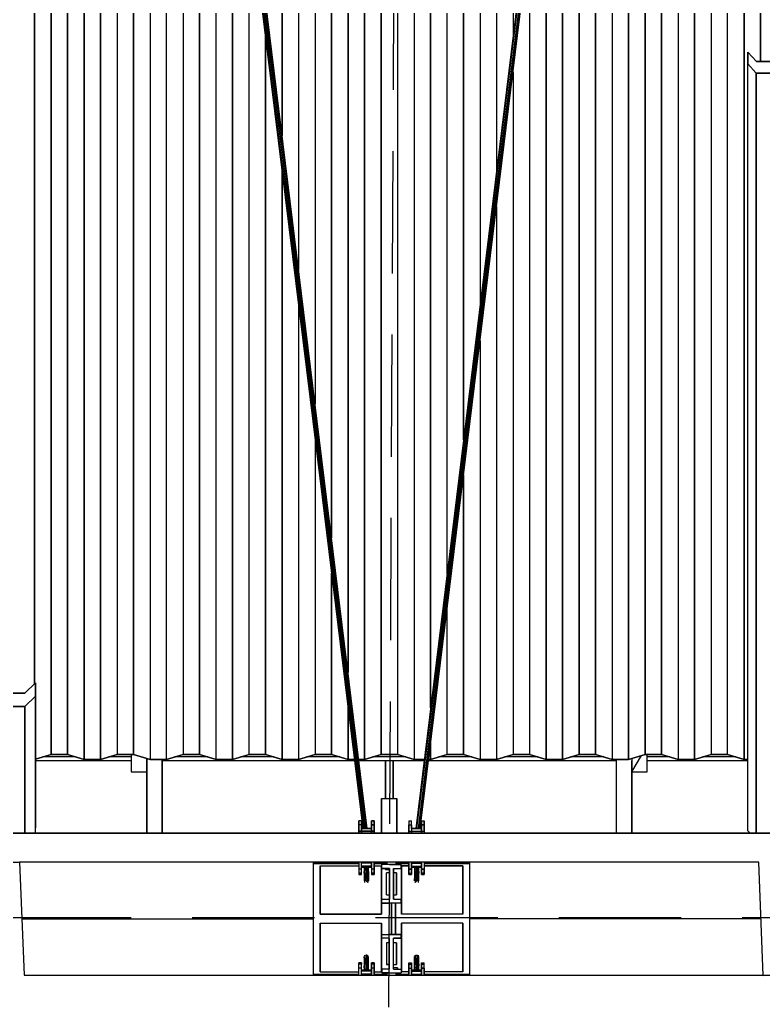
# Model space of a CAD drawing. Header units: millimetres. Extents: x -4997 to -4876, y -8737 to -8661.
# Drawn here: x -4922.08 to -4918.21, y -8701.47 to -8696.36 of the extents above; entities that cross this region are included whole.
import ezdxf

# ---------------------------------------------------------------- set-up
doc = ezdxf.new("R2010")
doc.units = ezdxf.units.MM
doc.header["$LTSCALE"] = 0.1
doc.linetypes.add('HIDDEN', pattern=[9.525, 6.35, -3.175])
for name, color, linetype in [('cobertura nova', 4, 'Continuous'), ('hachuras cobertura', 251, 'Continuous'), ('imagem', 7, 'Continuous'), ('layout cobertura', 251, 'Continuous')]:
    doc.layers.add(name, color=color, linetype=linetype)
picture_1 = doc.add_image_def('image1.jpg', size_in_pixel=(1920, 1080))

msp = doc.modelspace()

# ---------------------------------------------------------------- linework, layer by layer
at = {"layer": 'cobertura nova'}
for p, q in [((-4920.927, -8695.4047), (-4920.2926, -8700.5599)), ((-4920.2899, -8700.5599), (-4920.927, -8695.4047)), ((-4920.2822, -8700.5599), (-4920.9237, -8695.4103)), ((-4920.2899, -8700.5599), (-4920.9237, -8695.4103)), ((-4920.274, -8700.5599), (-4920.9157, -8695.4126)), ((-4920.9157, -8695.4126), (-4920.2821, -8700.5599)), ((-4920.2701, -8700.5599), (-4920.9078, -8695.4103)), ((-4920.9078, -8695.4103), (-4920.274, -8700.5599)), ((-4920.2701, -8700.5599), (-4920.9045, -8695.4047)), ((-4919.384, -8695.4047), (-4920.0184, -8700.5599)), ((-4919.3807, -8695.4103), (-4920.0184, -8700.5599)), ((-4920.0146, -8700.5599), (-4919.3807, -8695.4103)), ((-4919.3727, -8695.4126), (-4920.0145, -8700.5599)), ((-4919.3727, -8695.4126), (-4920.0064, -8700.5599)), ((-4919.3648, -8695.4103), (-4920.0063, -8700.5599)), ((-4919.9987, -8700.5599), (-4919.3615, -8695.4047)), ((-4919.9987, -8700.5599), (-4919.3648, -8695.4103)), ((-4919.996, -8700.5599), (-4919.3615, -8695.4047)), ((-4918.2927, -8696.5909), (-4918.2926, -8696.53)), ((-4918.2926, -8696.53), (-4918.2927, -8696.5909)), ((-4918.2926, -8696.53), (-4918.2491, -8696.5775)), ((-4918.2926, -8696.53), (-4918.2926, -8696.53)), ((-4918.2491, -8696.5775), (-4918.2926, -8696.53)), ((-4918.2928, -8700.5727), (-4918.2927, -8696.5909)), ((-4918.2492, -8696.6384), (-4918.2927, -8696.5909)), ((-4918.2927, -8696.5909), (-4918.2492, -8696.6384)), ((-4918.2491, -8696.5775), (-4918.1634, -8696.5775)), ((-4918.1634, -8696.5775), (-4918.2491, -8696.5775)), ((-4918.2491, -8696.5775), (-4918.2491, -8696.5775)), ((-4918.1635, -8696.6384), (-4918.2492, -8696.6384)), ((-4918.2492, -8696.6384), (-4918.2492, -8696.6384)), ((-4918.2492, -8696.6384), (-4918.1635, -8696.6384)), ((-4921.9938, -8699.8034), (-4922.0491, -8699.8577)), ((-4921.9938, -8699.8034), (-4921.9939, -8699.8731)), ((-4921.9939, -8699.8731), (-4921.9938, -8699.8034)), ((-4921.9938, -8700.5564), (-4921.9938, -8699.8034)), ((-4921.9938, -8699.8034), (-4921.9938, -8699.8034)), ((-4921.9938, -8699.8045), (-4921.9938, -8700.5564)), ((-4922.1348, -8699.8577), (-4922.0491, -8699.8577)), ((-4922.0491, -8699.8577), (-4922.1348, -8699.8577)), ((-4921.9939, -8699.8731), (-4922.0493, -8699.9274)), ((-4922.0493, -8699.9274), (-4921.9939, -8699.8731)), ((-4921.994, -8700.5846), (-4921.9939, -8699.8731)), ((-4922.0493, -8699.9274), (-4922.135, -8699.9274)), ((-4922.135, -8699.9274), (-4922.0493, -8699.9274)), ((-4922.0493, -8700.5846), (-4922.0493, -8699.9274)), ((-4920.37, -8699.9304), (-4920.37, -8700.2012)), ((-4919.9415, -8700.1172), (-4919.9415, -8700.2012)), ((-4919.9415, -8700.2012), (-4919.9415, -8700.1172)), ((-4921.9938, -8700.1998), (-4921.9129, -8700.1761)), ((-4921.9129, -8700.1761), (-4921.9938, -8700.1998)), ((-4921.9129, -8700.1761), (-4921.8272, -8700.1761)), ((-4921.8272, -8700.1761), (-4921.9129, -8700.1761)), ((-4921.8272, -8700.1761), (-4921.7415, -8700.2012)), ((-4921.7415, -8700.2012), (-4921.8272, -8700.1761)), ((-4921.6558, -8700.2012), (-4921.57, -8700.1761)), ((-4921.57, -8700.1761), (-4921.6558, -8700.2012)), ((-4921.57, -8700.1761), (-4921.4843, -8700.1761)), ((-4921.4843, -8700.1761), (-4921.57, -8700.1761)), ((-4921.4958, -8700.1761), (-4921.4958, -8700.2655)), ((-4921.4843, -8700.1761), (-4921.3986, -8700.2012)), ((-4921.3986, -8700.2012), (-4921.4843, -8700.1761)), ((-4921.3129, -8700.2012), (-4921.2272, -8700.1761)), ((-4921.2272, -8700.1761), (-4921.3129, -8700.2012)), ((-4921.2272, -8700.1761), (-4921.1415, -8700.1761)), ((-4921.1415, -8700.1761), (-4921.2272, -8700.1761)), ((-4921.1415, -8700.1761), (-4921.0558, -8700.2012)), ((-4921.0558, -8700.2012), (-4921.1415, -8700.1761)), ((-4920.97, -8700.2012), (-4920.8843, -8700.1761)), ((-4920.8843, -8700.1761), (-4920.97, -8700.2012)), ((-4920.8843, -8700.1761), (-4920.7986, -8700.1761)), ((-4920.7986, -8700.1761), (-4920.8843, -8700.1761)), ((-4920.7986, -8700.1761), (-4920.7129, -8700.2012)), ((-4920.7129, -8700.2012), (-4920.7986, -8700.1761)), ((-4920.6272, -8700.2012), (-4920.5415, -8700.1761)), ((-4920.5415, -8700.1761), (-4920.6272, -8700.2012)), ((-4920.5415, -8700.1761), (-4920.4558, -8700.1761)), ((-4920.4558, -8700.1761), (-4920.5415, -8700.1761)), ((-4920.4558, -8700.1761), (-4920.37, -8700.2012)), ((-4920.37, -8700.2012), (-4920.4558, -8700.1761)), ((-4920.2843, -8700.2012), (-4920.1986, -8700.1761)), ((-4920.1986, -8700.1761), (-4920.2843, -8700.2012)), ((-4920.1986, -8700.1761), (-4920.1129, -8700.1761)), ((-4920.1129, -8700.1761), (-4920.1986, -8700.1761)), ((-4920.1129, -8700.1761), (-4920.0272, -8700.2012)), ((-4920.0272, -8700.2012), (-4920.1129, -8700.1761)), ((-4919.9415, -8700.2012), (-4919.8558, -8700.1761)), ((-4919.8558, -8700.1761), (-4919.9415, -8700.2012)), ((-4919.8558, -8700.1761), (-4919.77, -8700.1761)), ((-4919.77, -8700.1761), (-4919.8558, -8700.1761)), ((-4919.77, -8700.1761), (-4919.6843, -8700.2012)), ((-4919.6843, -8700.2012), (-4919.77, -8700.1761)), ((-4919.5986, -8700.2012), (-4919.5129, -8700.1761)), ((-4919.5129, -8700.1761), (-4919.5986, -8700.2012)), ((-4919.5129, -8700.1761), (-4919.4272, -8700.1761)), ((-4919.4272, -8700.1761), (-4919.5129, -8700.1761)), ((-4919.4272, -8700.1761), (-4919.3415, -8700.2012)), ((-4919.3415, -8700.2012), (-4919.4272, -8700.1761)), ((-4919.2558, -8700.2012), (-4919.17, -8700.1761)), ((-4919.17, -8700.1761), (-4919.2558, -8700.2012)), ((-4919.17, -8700.1761), (-4919.0843, -8700.1761)), ((-4919.0843, -8700.1761), (-4919.17, -8700.1761)), ((-4919.0843, -8700.1761), (-4918.9986, -8700.2012)), ((-4918.9986, -8700.2012), (-4919.0843, -8700.1761)), ((-4918.9129, -8700.2012), (-4918.8272, -8700.1761)), ((-4918.8272, -8700.1761), (-4918.9129, -8700.2012)), ((-4918.8958, -8700.2655), (-4918.8452, -8700.1814)), ((-4918.8272, -8700.1761), (-4918.7415, -8700.1761)), ((-4918.7415, -8700.1761), (-4918.8272, -8700.1761)), ((-4918.8158, -8700.2655), (-4918.8158, -8700.1761)), ((-4918.7415, -8700.1761), (-4918.6558, -8700.2012)), ((-4918.6558, -8700.2012), (-4918.7415, -8700.1761)), ((-4918.57, -8700.2012), (-4918.4843, -8700.1761)), ((-4918.4843, -8700.1761), (-4918.57, -8700.2012)), ((-4918.4843, -8700.1761), (-4918.3986, -8700.1761)), ((-4918.3986, -8700.1761), (-4918.4843, -8700.1761)), ((-4918.3986, -8700.1761), (-4918.3129, -8700.2012)), ((-4918.3129, -8700.2012), (-4918.3986, -8700.1761)), ((-4921.4958, -8700.2096), (-4921.9938, -8700.2096)), ((-4921.7849, -8700.1885), (-4921.9552, -8700.1885)), ((-4921.7415, -8700.2012), (-4921.6558, -8700.2012)), ((-4921.6558, -8700.2012), (-4921.7415, -8700.2012)), ((-4921.4958, -8700.1885), (-4921.6124, -8700.1885)), ((-4921.4158, -8700.5846), (-4921.4158, -8700.1962)), ((-4921.4158, -8700.1962), (-4921.4158, -8700.5846)), ((-4921.4158, -8700.1962), (-4921.4158, -8700.2655)), ((-4921.3986, -8700.2012), (-4921.3129, -8700.2012)), ((-4921.3129, -8700.2012), (-4921.3986, -8700.2012)), ((-4921.3358, -8700.2012), (-4921.3358, -8700.5846)), ((-4921.3358, -8700.5846), (-4921.3358, -8700.2012)), ((-4920.3357, -8700.2096), (-4921.3358, -8700.2096)), ((-4921.0991, -8700.1885), (-4921.2695, -8700.1885)), ((-4921.0558, -8700.2012), (-4920.97, -8700.2012)), ((-4920.97, -8700.2012), (-4921.0558, -8700.2012)), ((-4920.7563, -8700.1885), (-4920.9267, -8700.1885)), ((-4920.7129, -8700.2012), (-4920.6272, -8700.2012)), ((-4920.6272, -8700.2012), (-4920.7129, -8700.2012)), ((-4920.4134, -8700.1885), (-4920.5838, -8700.1885)), ((-4920.37, -8700.2012), (-4920.3367, -8700.2012)), ((-4920.3367, -8700.2012), (-4920.37, -8700.2012)), ((-4920.3142, -8700.2012), (-4920.2843, -8700.2012)), ((-4920.2843, -8700.2012), (-4920.3142, -8700.2012)), ((-4919.9753, -8700.2096), (-4920.3132, -8700.2096)), ((-4920.0705, -8700.1885), (-4920.241, -8700.1885)), ((-4920.1755, -8700.4046), (-4920.1755, -8700.2096)), ((-4920.1755, -8700.2096), (-4920.1755, -8700.4046)), ((-4920.136, -8700.2096), (-4920.136, -8700.4046)), ((-4920.136, -8700.4046), (-4920.136, -8700.2096)), ((-4920.136, -8700.4046), (-4920.136, -8700.2096)), ((-4920.0272, -8700.2012), (-4919.9743, -8700.2012)), ((-4919.9743, -8700.2012), (-4920.0272, -8700.2012)), ((-4918.9758, -8700.2096), (-4919.9528, -8700.2096)), ((-4919.9518, -8700.2012), (-4919.9415, -8700.2012)), ((-4919.9415, -8700.2012), (-4919.9518, -8700.2012)), ((-4919.7277, -8700.1885), (-4919.8981, -8700.1885)), ((-4919.6843, -8700.2012), (-4919.5986, -8700.2012)), ((-4919.5986, -8700.2012), (-4919.6843, -8700.2012)), ((-4919.3848, -8700.1885), (-4919.5553, -8700.1885)), ((-4919.3415, -8700.2012), (-4919.2558, -8700.2012)), ((-4919.2558, -8700.2012), (-4919.3415, -8700.2012)), ((-4919.0419, -8700.1885), (-4919.2124, -8700.1885)), ((-4918.9986, -8700.2012), (-4918.9129, -8700.2012)), ((-4918.9129, -8700.2012), (-4918.9986, -8700.2012)), ((-4918.9758, -8700.5846), (-4918.9758, -8700.2012)), ((-4918.8958, -8700.1962), (-4918.8958, -8700.5846)), ((-4918.8958, -8700.1962), (-4918.8958, -8700.2655)), ((-4918.8958, -8700.5846), (-4918.8958, -8700.2096)), ((-4918.8958, -8700.2096), (-4918.8958, -8700.2096)), ((-4918.6991, -8700.1885), (-4918.8158, -8700.1885)), ((-4918.2927, -8700.2096), (-4918.8158, -8700.2096)), ((-4918.6558, -8700.2012), (-4918.57, -8700.2012)), ((-4918.57, -8700.2012), (-4918.6558, -8700.2012)), ((-4918.3562, -8700.1885), (-4918.5267, -8700.1885)), ((-4918.3129, -8700.2012), (-4918.2927, -8700.2012)), ((-4918.2927, -8700.2012), (-4918.3129, -8700.2012)), ((-4921.4958, -8700.2655), (-4921.4158, -8700.2655)), ((-4918.8958, -8700.2655), (-4918.8158, -8700.2655)), ((-4920.1958, -8700.5846), (-4920.1958, -8700.4046)), ((-4920.1958, -8700.4046), (-4920.1158, -8700.4046)), ((-4920.1958, -8700.5846), (-4920.1958, -8700.4046)), ((-4920.1958, -8700.4046), (-4920.1958, -8700.5846)), ((-4920.1158, -8700.4046), (-4920.1158, -8700.5846)), ((-4920.1158, -8700.4046), (-4920.1158, -8700.5846)), ((-4920.1158, -8700.5846), (-4920.1158, -8700.4046)), ((-4920.3143, -8700.5211), (-4920.3143, -8700.5412)), ((-4920.3143, -8700.5279), (-4920.3143, -8700.5211)), ((-4920.2998, -8700.5211), (-4920.3143, -8700.5211)), ((-4920.3143, -8700.5211), (-4920.3143, -8700.5279)), ((-4920.3143, -8700.5412), (-4920.3143, -8700.5211)), ((-4920.3143, -8700.5494), (-4920.3143, -8700.5279)), ((-4920.3143, -8700.5412), (-4920.3143, -8700.5745)), ((-4920.2998, -8700.5412), (-4920.3143, -8700.5412)), ((-4920.3143, -8700.5745), (-4920.3143, -8700.5412)), ((-4920.2998, -8700.5412), (-4920.2998, -8700.5211)), ((-4920.2998, -8700.5211), (-4920.2998, -8700.5412)), ((-4920.2998, -8700.5745), (-4920.2998, -8700.5412)), ((-4920.2998, -8700.5412), (-4920.2998, -8700.5745)), ((-4920.2343, -8700.5211), (-4920.2487, -8700.5211)), ((-4920.2487, -8700.5279), (-4920.2487, -8700.5211)), ((-4920.2487, -8700.5211), (-4920.2487, -8700.5412)), ((-4920.2487, -8700.5211), (-4920.2343, -8700.5211)), ((-4920.2487, -8700.5412), (-4920.2487, -8700.5211)), ((-4920.2487, -8700.5494), (-4920.2487, -8700.5279)), ((-4920.2487, -8700.5412), (-4920.2487, -8700.5412)), ((-4920.2487, -8700.5412), (-4920.2487, -8700.5745)), ((-4920.2487, -8700.5412), (-4920.2343, -8700.5412)), ((-4920.2487, -8700.5745), (-4920.2487, -8700.5412)), ((-4920.2343, -8700.5412), (-4920.2487, -8700.5412)), ((-4920.2342, -8700.5412), (-4920.2343, -8700.5211)), ((-4920.2343, -8700.5211), (-4920.2343, -8700.5279)), ((-4920.2343, -8700.5211), (-4920.2343, -8700.5412)), ((-4920.2343, -8700.5279), (-4920.2343, -8700.5494)), ((-4920.2343, -8700.5412), (-4920.2343, -8700.5745)), ((-4920.2342, -8700.5745), (-4920.2342, -8700.5412)), ((-4920.0543, -8700.5211), (-4920.0398, -8700.5211)), ((-4920.0543, -8700.5211), (-4920.0543, -8700.5412)), ((-4920.0543, -8700.5412), (-4920.0398, -8700.5412)), ((-4920.0543, -8700.5745), (-4920.0543, -8700.5412)), ((-4920.0543, -8700.5412), (-4920.0543, -8700.5745)), ((-4920.0398, -8700.5412), (-4920.0398, -8700.5211)), ((-4920.0398, -8700.5279), (-4920.0398, -8700.5211)), ((-4920.0398, -8700.5412), (-4920.0398, -8700.5745)), ((-4920.0398, -8700.5494), (-4920.0398, -8700.5412)), ((-4919.9887, -8700.5279), (-4919.9887, -8700.5211)), ((-4919.9887, -8700.5211), (-4919.9887, -8700.5412)), ((-4919.9887, -8700.5211), (-4919.9743, -8700.5211)), ((-4919.9887, -8700.5412), (-4919.9887, -8700.5211)), ((-4919.9887, -8700.5494), (-4919.9887, -8700.5279)), ((-4919.9887, -8700.5412), (-4919.9887, -8700.5745)), ((-4919.9887, -8700.5412), (-4919.9743, -8700.5412)), ((-4919.9887, -8700.5745), (-4919.9887, -8700.5412)), ((-4919.9887, -8700.5412), (-4919.9887, -8700.5412)), ((-4919.9743, -8700.5412), (-4919.9887, -8700.5412)), ((-4919.9743, -8700.5412), (-4919.9743, -8700.5211)), ((-4919.9743, -8700.5211), (-4919.9743, -8700.5412)), ((-4919.9743, -8700.5412), (-4919.9743, -8700.5412)), ((-4919.9743, -8700.5412), (-4919.9743, -8700.5745)), ((-4919.9743, -8700.5745), (-4919.9743, -8700.5412)), ((-4922.0758, -8700.5846), (-4922.1558, -8700.5846)), ((-4922.1558, -8700.5846), (-4922.0758, -8700.5846)), ((-4918.2358, -8700.5846), (-4922.0758, -8700.5846)), ((-4918.2358, -8700.5846), (-4922.0758, -8700.5846)), ((-4922.0758, -8700.5846), (-4918.2358, -8700.5846)), ((-4920.3143, -8700.5846), (-4921.994, -8700.5846)), ((-4921.994, -8700.5846), (-4920.3143, -8700.5846)), ((-4921.9939, -8700.5846), (-4921.9938, -8700.5564)), ((-4921.9939, -8700.5846), (-4921.4158, -8700.5846)), ((-4920.3143, -8700.5846), (-4920.3143, -8700.5494)), ((-4920.3143, -8700.5745), (-4920.3143, -8700.5846)), ((-4920.2998, -8700.5745), (-4920.3143, -8700.5745)), ((-4920.3143, -8700.5846), (-4920.3143, -8700.5745)), ((-4920.3143, -8700.5745), (-4920.2998, -8700.5745)), ((-4920.2998, -8700.5599), (-4920.2487, -8700.5599)), ((-4920.2487, -8700.5599), (-4920.2998, -8700.5599)), ((-4920.2998, -8700.5599), (-4920.2998, -8700.5599)), ((-4920.2998, -8700.5744), (-4920.2487, -8700.5744)), ((-4920.2487, -8700.5744), (-4920.2998, -8700.5744)), ((-4920.2998, -8700.5846), (-4920.2998, -8700.5745)), ((-4920.2998, -8700.5745), (-4920.2998, -8700.5745)), ((-4920.2998, -8700.5745), (-4920.2998, -8700.5745)), ((-4920.2998, -8700.5745), (-4920.2998, -8700.5745)), ((-4920.2998, -8700.5745), (-4920.2998, -8700.5745)), ((-4920.2998, -8700.5745), (-4920.2998, -8700.5846)), ((-4920.2487, -8700.5599), (-4920.2487, -8700.5494)), ((-4920.2487, -8700.5744), (-4920.2487, -8700.5599)), ((-4920.2487, -8700.5599), (-4920.2487, -8700.5599)), ((-4920.2487, -8700.5846), (-4920.2487, -8700.5744)), ((-4920.2487, -8700.5744), (-4920.2487, -8700.5744)), ((-4920.2487, -8700.5745), (-4920.2487, -8700.5846)), ((-4920.2487, -8700.5745), (-4920.2343, -8700.5745)), ((-4920.2487, -8700.5846), (-4920.2487, -8700.5745)), ((-4920.2343, -8700.5745), (-4920.2487, -8700.5745)), ((-4920.2343, -8700.5494), (-4920.2343, -8700.5846)), ((-4920.2343, -8700.5745), (-4920.2343, -8700.5846)), ((-4920.2343, -8700.5846), (-4920.2343, -8700.5846)), ((-4920.2343, -8700.5846), (-4920.2343, -8700.5846)), ((-4920.2342, -8700.5846), (-4920.2342, -8700.5745)), ((-4920.0543, -8700.5846), (-4920.2342, -8700.5846)), ((-4920.2342, -8700.5846), (-4920.0543, -8700.5846)), ((-4920.1158, -8700.5846), (-4920.0543, -8700.5846)), ((-4920.0543, -8700.5846), (-4920.0543, -8700.5618)), ((-4920.0543, -8700.5745), (-4920.0398, -8700.5745)), ((-4920.0543, -8700.5846), (-4920.0543, -8700.5745)), ((-4920.0543, -8700.5745), (-4920.0543, -8700.5846)), ((-4920.0398, -8700.5494), (-4920.0398, -8700.5494)), ((-4920.0398, -8700.5599), (-4920.0398, -8700.5494)), ((-4920.0398, -8700.5599), (-4919.9887, -8700.5599)), ((-4919.9887, -8700.5599), (-4920.0398, -8700.5599)), ((-4920.0398, -8700.5744), (-4919.9887, -8700.5744)), ((-4920.0398, -8700.5745), (-4920.0398, -8700.5846)), ((-4920.0398, -8700.5846), (-4920.0398, -8700.5745)), ((-4919.9887, -8700.5599), (-4919.9887, -8700.5494)), ((-4919.9887, -8700.5745), (-4919.9887, -8700.5846)), ((-4919.9887, -8700.5745), (-4919.9743, -8700.5745)), ((-4919.9887, -8700.5846), (-4919.9887, -8700.5745)), ((-4919.9743, -8700.5745), (-4919.9743, -8700.5846)), ((-4918.2819, -8700.5846), (-4919.9743, -8700.5846)), ((-4919.9743, -8700.5846), (-4918.2493, -8700.5846)), ((-4919.9743, -8700.5846), (-4918.9758, -8700.5846)), ((-4918.8958, -8700.5846), (-4918.2819, -8700.5846)), ((-4918.8958, -8700.5846), (-4918.2819, -8700.5846)), ((-4918.2928, -8700.5727), (-4918.2928, -8700.5727)), ((-4918.2928, -8700.5727), (-4918.2819, -8700.5846)), ((-4918.2819, -8700.5846), (-4918.2928, -8700.5727)), ((-4918.2493, -8700.5592), (-4918.2493, -8700.5592)), ((-4918.2493, -8700.5592), (-4918.2493, -8700.5592)), ((-4918.2358, -8700.5846), (-4918.1558, -8700.5846)), ((-4918.1558, -8700.5846), (-4918.2358, -8700.5846)), ((-4922.1558, -8700.7346), (-4922.0758, -8700.7346)), ((-4918.2358, -8700.7346), (-4922.0758, -8700.7346)), ((-4922.0758, -8700.7346), (-4922.0528, -8701.3224)), ((-4920.5514, -8700.7346), (-4920.3143, -8700.7346)), ((-4920.3143, -8700.7346), (-4920.5514, -8700.7346)), ((-4920.5514, -8700.7346), (-4920.5514, -8701.0285)), ((-4920.5514, -8700.7427), (-4920.3143, -8700.7427)), ((-4920.3143, -8700.7427), (-4920.5514, -8700.7427)), ((-4920.3143, -8700.7346), (-4920.3143, -8700.7714)), ((-4920.2998, -8700.7714), (-4920.2998, -8700.7346)), ((-4920.2487, -8700.7405), (-4920.2998, -8700.7405)), ((-4920.2487, -8700.7346), (-4920.2487, -8700.7714)), ((-4920.2487, -8700.756), (-4920.2487, -8700.7405)), ((-4920.2343, -8700.7346), (-4920.2343, -8700.7714)), ((-4920.2343, -8700.7714), (-4920.2343, -8700.7346)), ((-4920.2343, -8700.7346), (-4920.1678, -8700.7346)), ((-4920.1958, -8700.7346), (-4920.2343, -8700.7346)), ((-4920.2343, -8700.7427), (-4920.1678, -8700.7427)), ((-4920.1678, -8700.7427), (-4920.2343, -8700.7427)), ((-4920.2343, -8700.7462), (-4920.2343, -8700.7795)), ((-4920.1678, -8700.7346), (-4920.1958, -8700.7346)), ((-4920.1958, -8700.7346), (-4920.1678, -8700.7346)), ((-4920.1755, -8700.7472), (-4920.1943, -8700.7472)), ((-4920.1543, -8700.7472), (-4920.1943, -8700.7472)), ((-4920.1943, -8700.7672), (-4920.1943, -8700.7472)), ((-4920.1755, -8700.7472), (-4920.1755, -8700.7427)), ((-4920.1755, -8700.7427), (-4920.1755, -8700.7472)), ((-4920.1678, -8700.7472), (-4920.1678, -8700.7346)), ((-4920.1678, -8700.7472), (-4920.1678, -8700.7346)), ((-4920.1678, -8700.7346), (-4920.1678, -8700.7472)), ((-4920.1208, -8700.7472), (-4920.1678, -8700.7472)), ((-4920.1343, -8700.7472), (-4920.1543, -8700.7472)), ((-4920.1543, -8700.7472), (-4920.1343, -8700.7472)), ((-4920.136, -8700.7472), (-4920.136, -8700.7472)), ((-4920.136, -8700.7472), (-4920.136, -8700.7472)), ((-4920.136, -8700.7472), (-4920.136, -8700.7472)), ((-4920.1343, -8700.7472), (-4920.136, -8700.7472)), ((-4920.0943, -8700.7472), (-4920.1343, -8700.7472)), ((-4920.1343, -8700.7472), (-4920.0943, -8700.7472)), ((-4920.1208, -8700.7346), (-4920.0543, -8700.7346)), ((-4920.1208, -8700.7346), (-4920.1208, -8700.7472)), ((-4920.1208, -8700.7472), (-4920.1208, -8700.7346)), ((-4920.1208, -8700.7427), (-4920.0543, -8700.7427)), ((-4920.0543, -8700.7427), (-4920.1208, -8700.7427)), ((-4920.0943, -8700.7672), (-4920.0943, -8700.7472)), ((-4920.0943, -8700.7672), (-4920.0943, -8700.7472)), ((-4920.0543, -8700.7714), (-4920.0543, -8700.7346)), ((-4920.0543, -8700.7346), (-4920.0543, -8700.7714)), ((-4920.0543, -8700.7462), (-4920.0543, -8700.7346)), ((-4920.0543, -8700.7795), (-4920.0543, -8700.7462)), ((-4920.0399, -8700.7714), (-4920.0399, -8700.7346)), ((-4920.0398, -8700.7346), (-4920.0398, -8700.7714)), ((-4920.0398, -8700.7405), (-4919.9887, -8700.7405)), ((-4919.9887, -8700.7405), (-4920.0398, -8700.7405)), ((-4919.9887, -8700.7714), (-4919.9887, -8700.7346)), ((-4919.9887, -8700.7346), (-4919.9887, -8700.7714)), ((-4919.9743, -8700.7346), (-4919.9743, -8700.7714)), ((-4919.9743, -8700.7346), (-4919.7371, -8700.7346)), ((-4919.9743, -8700.7427), (-4919.7371, -8700.7427)), ((-4919.7371, -8700.7427), (-4919.9743, -8700.7427)), ((-4919.7371, -8701.0285), (-4919.7371, -8700.7346)), ((-4918.2128, -8701.3225), (-4918.2358, -8700.7346)), ((-4920.5142, -8701.0057), (-4920.5142, -8700.7533)), ((-4920.5142, -8700.7533), (-4920.3143, -8700.7533)), ((-4920.5142, -8700.7533), (-4920.3143, -8700.7533)), ((-4920.5142, -8701.0057), (-4920.5142, -8700.7533)), ((-4920.5142, -8700.7533), (-4920.5142, -8701.0057)), ((-4920.3143, -8700.7714), (-4920.3143, -8700.7928)), ((-4920.2998, -8700.7714), (-4920.3143, -8700.7714)), ((-4920.3143, -8700.7928), (-4920.3143, -8700.7996)), ((-4920.2998, -8700.7928), (-4920.3143, -8700.7928)), ((-4920.2487, -8700.756), (-4920.2998, -8700.756)), ((-4920.2998, -8700.756), (-4920.2487, -8700.756)), ((-4920.2487, -8700.7609), (-4920.2998, -8700.7609)), ((-4920.2998, -8700.7609), (-4920.2487, -8700.7609)), ((-4920.2998, -8700.7928), (-4920.2998, -8700.7714)), ((-4920.2998, -8700.7996), (-4920.2998, -8700.7928)), ((-4920.2863, -8700.7609), (-4920.2863, -8700.7839)), ((-4920.283, -8700.7765), (-4920.2863, -8700.7839)), ((-4920.2863, -8700.7839), (-4920.2862, -8700.8321)), ((-4920.283, -8700.8243), (-4920.2863, -8700.7839)), ((-4920.283, -8700.7609), (-4920.283, -8700.7765)), ((-4920.275, -8700.7734), (-4920.283, -8700.7765)), ((-4920.283, -8700.7765), (-4920.283, -8700.8243)), ((-4920.275, -8700.8211), (-4920.283, -8700.7765)), ((-4920.275, -8700.7734), (-4920.2764, -8700.7609)), ((-4920.275, -8700.7609), (-4920.275, -8700.7734)), ((-4920.2671, -8700.7765), (-4920.275, -8700.7734)), ((-4920.2671, -8700.8243), (-4920.275, -8700.7734)), ((-4920.275, -8700.7734), (-4920.275, -8700.8211)), ((-4920.2687, -8700.7609), (-4920.2671, -8700.7765)), ((-4920.2671, -8700.7609), (-4920.2671, -8700.7765)), ((-4920.2671, -8700.7765), (-4920.2671, -8700.8243)), ((-4920.2671, -8700.7765), (-4920.2638, -8700.8321)), ((-4920.2638, -8700.7839), (-4920.2671, -8700.7765)), ((-4920.2638, -8700.7839), (-4920.2638, -8700.7609)), ((-4920.2638, -8700.7839), (-4920.2638, -8700.8321)), ((-4920.2487, -8700.756), (-4920.2487, -8700.756)), ((-4920.2487, -8700.7609), (-4920.2487, -8700.756)), ((-4920.2487, -8700.756), (-4920.2487, -8700.756)), ((-4920.2487, -8700.7714), (-4920.2487, -8700.7928)), ((-4920.2343, -8700.7714), (-4920.2487, -8700.7714)), ((-4920.2487, -8700.7928), (-4920.2487, -8700.7996)), ((-4920.2343, -8700.7928), (-4920.2487, -8700.7928)), ((-4920.2487, -8700.7928), (-4920.2343, -8700.7928)), ((-4920.2343, -8700.7533), (-4920.2343, -8700.7533)), ((-4920.2343, -8700.7533), (-4920.1962, -8700.7533)), ((-4920.2343, -8700.7533), (-4920.2343, -8700.7533)), ((-4920.2343, -8700.7533), (-4920.1962, -8700.7533)), ((-4920.2343, -8700.7714), (-4920.2343, -8700.7928)), ((-4920.2343, -8700.7928), (-4920.2343, -8700.7714)), ((-4920.2343, -8700.7795), (-4920.2343, -8700.7996)), ((-4920.2343, -8700.7928), (-4920.2343, -8700.7996)), ((-4920.2343, -8700.7928), (-4920.2343, -8700.7928)), ((-4920.2343, -8700.7996), (-4920.2343, -8700.7928)), ((-4920.1962, -8700.7533), (-4920.1962, -8701.0057)), ((-4920.1962, -8700.7533), (-4920.1962, -8701.0057)), ((-4920.1962, -8701.0057), (-4920.1962, -8700.7533)), ((-4920.1962, -8700.7667), (-4920.1943, -8700.7667)), ((-4920.1943, -8700.7672), (-4920.1755, -8700.7672)), ((-4920.1543, -8700.7672), (-4920.1943, -8700.7672)), ((-4920.1755, -8700.7729), (-4920.1755, -8700.7672)), ((-4920.1755, -8700.7672), (-4920.1755, -8700.7729)), ((-4920.1755, -8700.7729), (-4920.1543, -8700.7729)), ((-4920.1755, -8700.7729), (-4920.1543, -8700.7729)), ((-4920.1543, -8700.7902), (-4920.1701, -8700.7902)), ((-4920.1701, -8700.9041), (-4920.1701, -8700.7902)), ((-4920.1543, -8700.9272), (-4920.1543, -8700.7672)), ((-4920.1543, -8700.7672), (-4920.1543, -8700.9272)), ((-4920.1343, -8700.7672), (-4920.0943, -8700.7672)), ((-4920.1343, -8700.7672), (-4920.1343, -8700.9272)), ((-4920.1343, -8700.9272), (-4920.1343, -8700.7672)), ((-4920.1184, -8700.7902), (-4920.1343, -8700.7902)), ((-4920.1184, -8700.7902), (-4920.1184, -8700.9041)), ((-4920.1184, -8700.9041), (-4920.1184, -8700.7902)), ((-4920.1184, -8700.7902), (-4920.1184, -8700.9041)), ((-4920.0943, -8700.7667), (-4920.0924, -8700.7667)), ((-4920.0924, -8700.7533), (-4920.0543, -8700.7533)), ((-4920.0543, -8700.7533), (-4920.0924, -8700.7533)), ((-4920.0924, -8701.0057), (-4920.0924, -8700.7533)), ((-4920.0924, -8701.0057), (-4920.0924, -8700.7533)), ((-4920.0924, -8700.7533), (-4920.0924, -8701.0057)), ((-4920.0543, -8700.7714), (-4920.0399, -8700.7714)), ((-4920.0543, -8700.7928), (-4920.0543, -8700.7714)), ((-4920.0399, -8700.7714), (-4920.0543, -8700.7714)), ((-4920.0543, -8700.7714), (-4920.0543, -8700.7714)), ((-4920.0543, -8700.7714), (-4920.0543, -8700.7928)), ((-4920.0543, -8700.7996), (-4920.0543, -8700.7795)), ((-4920.0543, -8700.7928), (-4920.0398, -8700.7928)), ((-4920.0543, -8700.7996), (-4920.0543, -8700.7928)), ((-4920.0543, -8700.7928), (-4920.0543, -8700.7996)), ((-4920.0398, -8700.7714), (-4920.0399, -8700.7714)), ((-4920.0399, -8700.7928), (-4920.0399, -8700.7714)), ((-4920.0399, -8700.7996), (-4920.0399, -8700.7928)), ((-4920.0398, -8700.756), (-4919.9887, -8700.756)), ((-4919.9887, -8700.7609), (-4920.0398, -8700.7609)), ((-4920.0398, -8700.7609), (-4919.9887, -8700.7609)), ((-4920.0398, -8700.7714), (-4920.0398, -8700.7928)), ((-4920.0398, -8700.7795), (-4920.0398, -8700.7714)), ((-4920.0398, -8700.7996), (-4920.0398, -8700.7795)), ((-4920.0398, -8700.7795), (-4920.0398, -8700.7795)), ((-4920.0398, -8700.7928), (-4920.0398, -8700.7996)), ((-4920.0248, -8700.7609), (-4920.0248, -8700.7839)), ((-4920.0248, -8700.8321), (-4920.0215, -8700.7765)), ((-4920.0215, -8700.7765), (-4920.0248, -8700.7839)), ((-4920.0248, -8700.7839), (-4920.0248, -8700.8321)), ((-4920.0215, -8700.7765), (-4920.0199, -8700.7609)), ((-4920.0215, -8700.7765), (-4920.0215, -8700.7609)), ((-4920.0215, -8700.8243), (-4920.0135, -8700.7734)), ((-4920.0135, -8700.7734), (-4920.0215, -8700.7765)), ((-4920.0215, -8700.8243), (-4920.0215, -8700.7765)), ((-4920.0135, -8700.7734), (-4920.0121, -8700.7609)), ((-4920.0135, -8700.7734), (-4920.0135, -8700.7609)), ((-4920.0056, -8700.7765), (-4920.0135, -8700.7734)), ((-4920.0135, -8700.8211), (-4920.0135, -8700.7734)), ((-4920.0056, -8700.7765), (-4920.0135, -8700.8211)), ((-4920.0056, -8700.7765), (-4920.0056, -8700.7609)), ((-4920.0048, -8700.7609), (-4920.0056, -8700.7765)), ((-4920.0023, -8700.7839), (-4920.0056, -8700.7765)), ((-4920.0056, -8700.8243), (-4920.0056, -8700.7765)), ((-4920.0023, -8700.7839), (-4920.0056, -8700.8243)), ((-4920.0023, -8700.7839), (-4920.0023, -8700.7609)), ((-4920.0023, -8700.8321), (-4920.0023, -8700.7839)), ((-4919.9887, -8700.7555), (-4919.9887, -8700.7555)), ((-4919.9887, -8700.7795), (-4919.9887, -8700.7609)), ((-4919.9743, -8700.7714), (-4919.9887, -8700.7714)), ((-4919.9887, -8700.7714), (-4919.9887, -8700.7928)), ((-4919.9887, -8700.7714), (-4919.9743, -8700.7714)), ((-4919.9887, -8700.7928), (-4919.9887, -8700.7714)), ((-4919.9887, -8700.7996), (-4919.9887, -8700.7795)), ((-4919.9887, -8700.7928), (-4919.9887, -8700.7928)), ((-4919.9887, -8700.7928), (-4919.9743, -8700.7928)), ((-4919.9887, -8700.7996), (-4919.9887, -8700.7928)), ((-4919.9887, -8700.7928), (-4919.9887, -8700.7996)), ((-4919.9743, -8700.7928), (-4919.9887, -8700.7928)), ((-4919.9743, -8700.7533), (-4919.7744, -8700.7533)), ((-4919.7744, -8700.7533), (-4919.9743, -8700.7533)), ((-4919.9743, -8700.7928), (-4919.9743, -8700.7714)), ((-4919.9743, -8700.7714), (-4919.9743, -8700.7795)), ((-4919.9743, -8700.7714), (-4919.9743, -8700.7928)), ((-4919.9743, -8700.7795), (-4919.9743, -8700.7996)), ((-4919.9743, -8700.7928), (-4919.9743, -8700.7996)), ((-4919.9743, -8700.7996), (-4919.9743, -8700.7928)), ((-4919.7744, -8700.7533), (-4919.7744, -8701.0057)), ((-4919.7744, -8701.0057), (-4919.7744, -8700.7533)), ((-4919.7744, -8700.7533), (-4919.7744, -8701.0057)), ((-4920.2998, -8700.7996), (-4920.3143, -8700.7996)), ((-4920.3143, -8700.7996), (-4920.2998, -8700.7996)), ((-4920.283, -8700.8243), (-4920.2862, -8700.8321)), ((-4920.275, -8700.8211), (-4920.283, -8700.8243)), ((-4920.283, -8700.8243), (-4920.2671, -8700.8399)), ((-4920.283, -8700.8399), (-4920.283, -8700.8243)), ((-4920.2671, -8700.8243), (-4920.275, -8700.8211)), ((-4920.275, -8700.8211), (-4920.2671, -8700.8399)), ((-4920.2638, -8700.8321), (-4920.2671, -8700.8243)), ((-4920.2671, -8700.8243), (-4920.2671, -8700.8399)), ((-4920.2343, -8700.7996), (-4920.2487, -8700.7996)), ((-4920.2487, -8700.7996), (-4920.2343, -8700.7996)), ((-4920.0543, -8700.7996), (-4920.0398, -8700.7996)), ((-4920.0215, -8700.8243), (-4920.0248, -8700.8321)), ((-4920.0135, -8700.8211), (-4920.0215, -8700.8243)), ((-4920.0215, -8700.8399), (-4920.0135, -8700.8211)), ((-4920.0215, -8700.8243), (-4920.0215, -8700.8399)), ((-4920.0215, -8700.8399), (-4920.0056, -8700.8243)), ((-4920.0056, -8700.8243), (-4920.0135, -8700.8211)), ((-4920.0023, -8700.8321), (-4920.0056, -8700.8243)), ((-4920.0056, -8700.8243), (-4920.0056, -8700.8399)), ((-4919.9887, -8700.7996), (-4919.9743, -8700.7996)), ((-4920.1943, -8700.9277), (-4920.1962, -8700.9277)), ((-4920.1962, -8700.9277), (-4920.1943, -8700.9277)), ((-4920.1943, -8700.9472), (-4920.1943, -8700.9272)), ((-4920.1943, -8700.9272), (-4920.1543, -8700.9272)), ((-4920.1543, -8700.9472), (-4920.1943, -8700.9472)), ((-4920.1543, -8700.9472), (-4920.1943, -8700.9472)), ((-4920.1943, -8700.9472), (-4920.1543, -8700.9472)), ((-4920.1701, -8700.9041), (-4920.1543, -8700.9041)), ((-4920.1343, -8700.9472), (-4920.1543, -8700.9472)), ((-4920.1443, -8700.9472), (-4920.1443, -8701.0999)), ((-4920.1443, -8701.0999), (-4920.1443, -8700.9472)), ((-4920.1343, -8700.9041), (-4920.1184, -8700.9041)), ((-4920.1343, -8700.9272), (-4920.0943, -8700.9272)), ((-4920.0943, -8700.9472), (-4920.1343, -8700.9472)), ((-4920.1243, -8701.0999), (-4920.1243, -8700.9472)), ((-4920.1243, -8700.9472), (-4920.1243, -8700.9572)), ((-4920.0943, -8700.9472), (-4920.0943, -8700.9272)), ((-4920.0943, -8700.9272), (-4920.0943, -8700.9472)), ((-4920.0924, -8700.9277), (-4920.0943, -8700.9277)), ((-4920.0943, -8700.9277), (-4920.0924, -8700.9277)), ((-4920.1443, -8701.1099), (-4920.1443, -8700.9572)), ((-4920.1443, -8700.9572), (-4920.1443, -8701.0999)), ((-4920.1243, -8700.9572), (-4920.1243, -8701.1099)), ((-4920.1243, -8700.9572), (-4920.1243, -8701.0999)), ((-4922.0643, -8701.0285), (-4920.5514, -8701.0285)), ((-4920.5514, -8701.0285), (-4920.5514, -8701.3224)), ((-4920.1962, -8701.0057), (-4920.5142, -8701.0057)), ((-4920.5142, -8701.0057), (-4920.1962, -8701.0057)), ((-4920.5142, -8701.3038), (-4920.5142, -8701.0513)), ((-4920.5142, -8701.0513), (-4920.5142, -8701.3038)), ((-4920.5142, -8701.3038), (-4920.5142, -8701.0513)), ((-4920.5142, -8701.0513), (-4920.1962, -8701.0513)), ((-4920.5142, -8701.0513), (-4920.1962, -8701.0513)), ((-4920.1962, -8701.0513), (-4920.1962, -8701.3038)), ((-4920.1962, -8701.0513), (-4920.1962, -8701.3038)), ((-4920.1962, -8701.3038), (-4920.1962, -8701.0513)), ((-4919.7744, -8701.0057), (-4920.0924, -8701.0057)), ((-4919.7744, -8701.0057), (-4920.0924, -8701.0057)), ((-4919.7744, -8701.0513), (-4920.0924, -8701.0513)), ((-4920.0924, -8701.3038), (-4920.0924, -8701.0513)), ((-4920.0924, -8701.3038), (-4920.0924, -8701.0513)), ((-4920.0924, -8701.0513), (-4920.0924, -8701.3038)), ((-4919.7744, -8701.0513), (-4919.7744, -8701.3038)), ((-4919.7744, -8701.0513), (-4919.7744, -8701.3038)), ((-4919.7744, -8701.3038), (-4919.7744, -8701.0513)), ((-4918.2243, -8701.0285), (-4919.7371, -8701.0285)), ((-4919.7371, -8701.3224), (-4919.7371, -8701.0285)), ((-4920.1443, -8701.0999), (-4920.1443, -8701.1099)), ((-4920.1443, -8701.1099), (-4920.1443, -8701.0999)), ((-4920.1443, -8701.0999), (-4920.1443, -8701.1099)), ((-4920.1243, -8701.0999), (-4920.1243, -8701.1099)), ((-4920.1243, -8701.1099), (-4920.1243, -8701.0999)), ((-4920.1243, -8701.1099), (-4920.1243, -8701.0999)), ((-4920.1943, -8701.1294), (-4920.1962, -8701.1294)), ((-4920.1943, -8701.1299), (-4920.1943, -8701.1099)), ((-4920.1943, -8701.1099), (-4920.1543, -8701.1099)), ((-4920.1543, -8701.1299), (-4920.1943, -8701.1299)), ((-4920.1701, -8701.1529), (-4920.1701, -8701.2668)), ((-4920.1543, -8701.1529), (-4920.1701, -8701.1529)), ((-4920.1701, -8701.1529), (-4920.1701, -8701.2668)), ((-4920.1543, -8701.1099), (-4920.1343, -8701.1099)), ((-4920.1543, -8701.1099), (-4920.1443, -8701.1099)), ((-4920.1343, -8701.1099), (-4920.1543, -8701.1099)), ((-4920.1543, -8701.2899), (-4920.1543, -8701.1299)), ((-4920.1343, -8701.1099), (-4920.0943, -8701.1099)), ((-4920.0943, -8701.1099), (-4920.1343, -8701.1099)), ((-4920.1343, -8701.1529), (-4920.1343, -8701.1299)), ((-4920.1343, -8701.1299), (-4920.0943, -8701.1299)), ((-4920.1343, -8701.2899), (-4920.1343, -8701.1299)), ((-4920.0943, -8701.1299), (-4920.1343, -8701.1299)), ((-4920.1184, -8701.1529), (-4920.1343, -8701.1529)), ((-4920.0943, -8701.1099), (-4920.1243, -8701.1099)), ((-4920.1243, -8701.1099), (-4920.0943, -8701.1099)), ((-4920.1184, -8701.1529), (-4920.1184, -8701.2668)), ((-4920.1184, -8701.2668), (-4920.1184, -8701.1529)), ((-4920.0943, -8701.1299), (-4920.0943, -8701.1099)), ((-4920.0943, -8701.1099), (-4920.0943, -8701.1299)), ((-4920.0924, -8701.1294), (-4920.0943, -8701.1294)), ((-4920.3143, -8701.2642), (-4920.3143, -8701.2574)), ((-4920.3143, -8701.2574), (-4920.2998, -8701.2574)), ((-4920.2998, -8701.2574), (-4920.3143, -8701.2574)), ((-4920.2998, -8701.2574), (-4920.2998, -8701.2642)), ((-4920.2998, -8701.2642), (-4920.2998, -8701.2574)), ((-4920.2863, -8701.2249), (-4920.2863, -8701.2731)), ((-4920.283, -8701.2656), (-4920.2863, -8701.2249)), ((-4920.275, -8701.2625), (-4920.283, -8701.2172)), ((-4920.283, -8701.2172), (-4920.283, -8701.2656)), ((-4920.275, -8701.2139), (-4920.275, -8701.2625)), ((-4920.2671, -8701.2656), (-4920.275, -8701.2139)), ((-4920.2671, -8701.2656), (-4920.2671, -8701.2172)), ((-4920.2638, -8701.2731), (-4920.2671, -8701.2172)), ((-4920.2638, -8701.2731), (-4920.2638, -8701.2249)), ((-4920.2343, -8701.2574), (-4920.2487, -8701.2574)), ((-4920.2487, -8701.2642), (-4920.2487, -8701.2574)), ((-4920.2487, -8701.2574), (-4920.2487, -8701.2642)), ((-4920.2487, -8701.2775), (-4920.2487, -8701.2574)), ((-4920.2343, -8701.2574), (-4920.2343, -8701.2642)), ((-4920.2343, -8701.2642), (-4920.2343, -8701.2574)), ((-4920.0543, -8701.2574), (-4920.0398, -8701.2574)), ((-4920.0543, -8701.2642), (-4920.0543, -8701.2574)), ((-4920.0543, -8701.2574), (-4920.0543, -8701.2642)), ((-4920.0398, -8701.2642), (-4920.0398, -8701.2574)), ((-4920.0398, -8701.2574), (-4920.0398, -8701.2775)), ((-4920.0398, -8701.2574), (-4920.0398, -8701.2642)), ((-4920.0248, -8701.2249), (-4920.0215, -8701.2327)), ((-4920.0215, -8701.2805), (-4920.0248, -8701.2249)), ((-4920.0248, -8701.2731), (-4920.0248, -8701.2249)), ((-4920.0215, -8701.2327), (-4920.0136, -8701.2139)), ((-4920.0215, -8701.2327), (-4920.0215, -8701.2172)), ((-4920.0215, -8701.2805), (-4920.0215, -8701.2327)), ((-4920.0215, -8701.2327), (-4920.0135, -8701.2836)), ((-4920.0215, -8701.2327), (-4920.0136, -8701.2359)), ((-4920.0056, -8701.2327), (-4920.0215, -8701.2327)), ((-4920.0136, -8701.2139), (-4920.0056, -8701.2327)), ((-4920.0136, -8701.2359), (-4920.0056, -8701.2327)), ((-4920.0135, -8701.2836), (-4920.0136, -8701.2359)), ((-4920.0136, -8701.2359), (-4920.0056, -8701.2805)), ((-4920.0056, -8701.2172), (-4920.0056, -8701.2327)), ((-4920.0056, -8701.2327), (-4920.0023, -8701.2249)), ((-4920.0056, -8701.2805), (-4920.0056, -8701.2327)), ((-4920.0056, -8701.2327), (-4920.0023, -8701.2731)), ((-4920.0023, -8701.2731), (-4920.0023, -8701.2249)), ((-4919.9887, -8701.2574), (-4919.9743, -8701.2574)), ((-4919.9887, -8701.2642), (-4919.9887, -8701.2574)), ((-4919.9887, -8701.2574), (-4919.9887, -8701.2642)), ((-4919.9743, -8701.2642), (-4919.9743, -8701.2574)), ((-4920.5142, -8701.3038), (-4920.3143, -8701.3038)), ((-4920.2998, -8701.2642), (-4920.3143, -8701.2642)), ((-4920.3143, -8701.2857), (-4920.3143, -8701.2642)), ((-4920.2998, -8701.2857), (-4920.3143, -8701.2857)), ((-4920.3143, -8701.3224), (-4920.3143, -8701.2857)), ((-4920.2998, -8701.2857), (-4920.2998, -8701.2642)), ((-4920.2998, -8701.3224), (-4920.2998, -8701.2857)), ((-4920.2487, -8701.2962), (-4920.2998, -8701.2962)), ((-4920.2487, -8701.3011), (-4920.2998, -8701.3011)), ((-4920.283, -8701.2656), (-4920.2863, -8701.2731)), ((-4920.2863, -8701.2731), (-4920.2863, -8701.2962)), ((-4920.2851, -8701.2962), (-4920.2863, -8701.2731)), ((-4920.275, -8701.2625), (-4920.283, -8701.2656)), ((-4920.283, -8701.2656), (-4920.283, -8701.2962)), ((-4920.2795, -8701.2962), (-4920.283, -8701.2656)), ((-4920.2671, -8701.2656), (-4920.275, -8701.2625)), ((-4920.275, -8701.2625), (-4920.275, -8701.2962)), ((-4920.2671, -8701.2962), (-4920.2671, -8701.2656)), ((-4920.2658, -8701.2962), (-4920.2671, -8701.2656)), ((-4920.2638, -8701.2731), (-4920.2671, -8701.2656)), ((-4920.2638, -8701.2962), (-4920.2638, -8701.2731)), ((-4920.2343, -8701.2642), (-4920.2487, -8701.2642)), ((-4920.2487, -8701.2857), (-4920.2487, -8701.2642)), ((-4920.2487, -8701.2642), (-4920.2487, -8701.2857)), ((-4920.2487, -8701.2962), (-4920.2487, -8701.2775)), ((-4920.2343, -8701.2857), (-4920.2487, -8701.2857)), ((-4920.2487, -8701.3224), (-4920.2487, -8701.2857)), ((-4920.2487, -8701.2857), (-4920.2487, -8701.3224)), ((-4920.2487, -8701.2962), (-4920.2487, -8701.3011)), ((-4920.2487, -8701.3011), (-4920.2487, -8701.3165)), ((-4920.2343, -8701.2642), (-4920.2343, -8701.2857)), ((-4920.2343, -8701.2857), (-4920.2343, -8701.2642)), ((-4920.2343, -8701.2857), (-4920.2343, -8701.3224)), ((-4920.2343, -8701.3224), (-4920.2343, -8701.2857)), ((-4920.2343, -8701.3038), (-4920.1962, -8701.3038)), ((-4920.1943, -8701.2904), (-4920.1962, -8701.2904)), ((-4920.1943, -8701.2904), (-4920.1962, -8701.2904)), ((-4920.1543, -8701.2899), (-4920.1943, -8701.2899)), ((-4920.1943, -8701.2899), (-4920.1943, -8701.3099)), ((-4920.1943, -8701.2899), (-4920.1943, -8701.3099)), ((-4920.1543, -8701.2899), (-4920.1943, -8701.2899)), ((-4920.1678, -8701.3099), (-4920.1943, -8701.3099)), ((-4920.1943, -8701.3099), (-4920.1543, -8701.3099)), ((-4920.1543, -8701.3099), (-4920.1943, -8701.3099)), ((-4920.1543, -8701.2668), (-4920.1701, -8701.2668)), ((-4920.1701, -8701.2668), (-4920.1543, -8701.2668)), ((-4920.1543, -8701.2668), (-4920.1701, -8701.2668)), ((-4920.1701, -8701.2668), (-4920.1543, -8701.2668)), ((-4920.1678, -8701.3224), (-4920.1678, -8701.3099)), ((-4920.1678, -8701.3099), (-4920.1678, -8701.3224)), ((-4920.1543, -8701.3099), (-4920.1343, -8701.3099)), ((-4920.1343, -8701.2841), (-4920.1343, -8701.2668)), ((-4920.1343, -8701.2668), (-4920.1184, -8701.2668)), ((-4920.113, -8701.2841), (-4920.1343, -8701.2841)), ((-4920.113, -8701.2841), (-4920.1343, -8701.2841)), ((-4920.1343, -8701.2899), (-4920.0943, -8701.2899)), ((-4920.1343, -8701.3099), (-4920.0943, -8701.3099)), ((-4920.1208, -8701.3224), (-4920.1208, -8701.3099)), ((-4920.1208, -8701.3099), (-4920.1208, -8701.3224)), ((-4920.113, -8701.2899), (-4920.113, -8701.2841)), ((-4920.113, -8701.2841), (-4920.113, -8701.2899)), ((-4920.113, -8701.2899), (-4920.113, -8701.2841)), ((-4920.113, -8701.3173), (-4920.113, -8701.3099)), ((-4920.113, -8701.3099), (-4920.113, -8701.3173)), ((-4920.113, -8701.3173), (-4920.113, -8701.3099)), ((-4920.0943, -8701.2899), (-4920.0943, -8701.3099)), ((-4920.0924, -8701.2904), (-4920.0943, -8701.2904)), ((-4920.0924, -8701.2904), (-4920.0943, -8701.2904)), ((-4920.0543, -8701.3038), (-4920.0924, -8701.3038)), ((-4920.0543, -8701.2642), (-4920.0398, -8701.2642)), ((-4920.0543, -8701.2857), (-4920.0543, -8701.2642)), ((-4920.0543, -8701.2642), (-4920.0542, -8701.2857)), ((-4920.0543, -8701.2857), (-4920.0398, -8701.2857)), ((-4920.0543, -8701.3224), (-4920.0543, -8701.2857)), ((-4920.0542, -8701.2857), (-4920.0542, -8701.3224)), ((-4920.0398, -8701.2857), (-4920.0398, -8701.2642)), ((-4920.0398, -8701.2642), (-4920.0398, -8701.2857)), ((-4920.0398, -8701.2775), (-4920.0398, -8701.2962)), ((-4920.0398, -8701.3224), (-4920.0398, -8701.2857)), ((-4920.0398, -8701.2857), (-4920.0398, -8701.3224)), ((-4919.9887, -8701.2962), (-4920.0398, -8701.2962)), ((-4920.0398, -8701.2962), (-4920.0398, -8701.2962)), ((-4920.0398, -8701.2962), (-4919.9887, -8701.2962)), ((-4920.0398, -8701.3011), (-4919.9887, -8701.3011)), ((-4920.0398, -8701.3165), (-4920.0398, -8701.3011)), ((-4919.9887, -8701.3011), (-4920.0398, -8701.3011)), ((-4920.0248, -8701.2962), (-4920.0248, -8701.2731)), ((-4920.0248, -8701.2731), (-4920.0239, -8701.2962)), ((-4920.0248, -8701.2731), (-4920.0215, -8701.2805)), ((-4920.0215, -8701.2805), (-4920.0135, -8701.2836)), ((-4920.0199, -8701.2962), (-4920.0215, -8701.2805)), ((-4920.0215, -8701.2962), (-4920.0215, -8701.2805)), ((-4920.0135, -8701.2836), (-4920.0056, -8701.2805)), ((-4920.0135, -8701.2962), (-4920.0135, -8701.2836)), ((-4920.0135, -8701.2836), (-4920.0121, -8701.2962)), ((-4920.0056, -8701.2805), (-4920.0023, -8701.2731)), ((-4920.0056, -8701.2962), (-4920.0056, -8701.2805)), ((-4920.0056, -8701.2805), (-4920.0048, -8701.2962)), ((-4920.0023, -8701.2962), (-4920.0023, -8701.2731)), ((-4919.9887, -8701.2642), (-4919.9743, -8701.2642)), ((-4919.9887, -8701.2857), (-4919.9887, -8701.2642)), ((-4919.9743, -8701.2642), (-4919.9887, -8701.2642)), ((-4919.9887, -8701.2642), (-4919.9887, -8701.2857)), ((-4919.9887, -8701.2775), (-4919.9887, -8701.2962)), ((-4919.9887, -8701.2857), (-4919.9743, -8701.2857)), ((-4919.9887, -8701.3224), (-4919.9887, -8701.2857)), ((-4919.9743, -8701.2857), (-4919.9887, -8701.2857)), ((-4919.9887, -8701.2857), (-4919.9887, -8701.2857)), ((-4919.9887, -8701.2857), (-4919.9887, -8701.3224)), ((-4919.9887, -8701.2975), (-4919.9887, -8701.3011)), ((-4919.9887, -8701.3011), (-4919.9887, -8701.3165)), ((-4919.9887, -8701.3107), (-4919.9887, -8701.3016)), ((-4919.9743, -8701.2857), (-4919.9743, -8701.2642)), ((-4919.9743, -8701.2857), (-4919.9743, -8701.3224)), ((-4919.9743, -8701.3224), (-4919.9743, -8701.2857)), ((-4919.9743, -8701.2857), (-4919.9743, -8701.3108)), ((-4919.9743, -8701.3108), (-4919.9743, -8701.2857)), ((-4919.7744, -8701.3038), (-4919.9743, -8701.3038)), ((-4918.2128, -8701.3225), (-4922.0528, -8701.3224)), ((-4922.0528, -8701.3224), (-4918.2128, -8701.3225)), ((-4920.5514, -8701.3173), (-4920.3143, -8701.3173)), ((-4920.3143, -8701.3173), (-4920.5514, -8701.3173)), ((-4920.5514, -8701.3224), (-4920.3143, -8701.3224)), ((-4920.3143, -8701.3224), (-4920.5514, -8701.3224)), ((-4920.2487, -8701.3165), (-4920.2998, -8701.3165)), ((-4920.2343, -8701.3173), (-4920.1678, -8701.3173)), ((-4920.1678, -8701.3173), (-4920.2343, -8701.3173)), ((-4920.2343, -8701.3224), (-4920.1678, -8701.3224)), ((-4920.1678, -8701.3224), (-4920.2343, -8701.3224)), ((-4920.1208, -8701.3173), (-4920.0543, -8701.3173)), ((-4920.0543, -8701.3173), (-4920.1208, -8701.3173)), ((-4920.1208, -8701.3224), (-4920.0543, -8701.3224)), ((-4920.0543, -8701.3224), (-4920.1208, -8701.3224)), ((-4920.0398, -8701.3165), (-4919.9887, -8701.3165)), ((-4919.9887, -8701.3108), (-4919.9887, -8701.3108)), ((-4919.9887, -8701.3165), (-4919.9887, -8701.3224)), ((-4919.9743, -8701.3108), (-4919.9743, -8701.3224)), ((-4919.9743, -8701.3108), (-4919.9743, -8701.3108)), ((-4919.9743, -8701.3108), (-4919.9743, -8701.3108)), ((-4919.9743, -8701.3224), (-4919.9743, -8701.3108)), ((-4919.9743, -8701.3173), (-4919.7371, -8701.3173)), ((-4919.7371, -8701.3173), (-4919.9743, -8701.3173)), ((-4919.9743, -8701.3224), (-4919.7371, -8701.3224)), ((-4919.7371, -8701.3224), (-4919.9743, -8701.3224)), ((-4918.1328, -8701.3225), (-4918.2128, -8701.3225))]:
    msp.add_line(p, q, dxfattribs=at)
at = {"layer": 'hachuras cobertura'}
for p, q in [((-4921.9986, -8699.8081), (-4921.9986, -8693.0294)), ((-4921.9986, -8693.0294), (-4921.9986, -8699.8081)), ((-4921.9128, -8693.0042), (-4921.9129, -8700.1761)), ((-4921.9129, -8700.1761), (-4921.9128, -8693.0042)), ((-4921.8272, -8700.1761), (-4921.8271, -8693.0042)), ((-4921.8271, -8693.0042), (-4921.8272, -8700.1761)), ((-4921.7414, -8693.0294), (-4921.7415, -8700.2012)), ((-4921.7415, -8700.2012), (-4921.7414, -8693.0294)), ((-4921.6558, -8700.2012), (-4921.6557, -8693.0294)), ((-4921.6557, -8693.0294), (-4921.6558, -8700.2012)), ((-4921.57, -8693.0042), (-4921.57, -8700.1761)), ((-4921.4843, -8693.0042), (-4921.4843, -8700.1761)), ((-4921.4843, -8700.1761), (-4921.4843, -8693.0042)), ((-4921.3986, -8693.0294), (-4921.3986, -8700.2012)), ((-4921.3129, -8700.2012), (-4921.3128, -8693.0294)), ((-4921.2271, -8693.0042), (-4921.2272, -8700.1761)), ((-4921.1414, -8693.0042), (-4921.1415, -8700.1761)), ((-4921.1415, -8700.1761), (-4921.1414, -8693.0042)), ((-4921.0558, -8700.2012), (-4921.0557, -8693.0294)), ((-4920.97, -8693.0294), (-4920.97, -8700.2012)), ((-4920.97, -8700.2012), (-4920.97, -8693.0294)), ((-4920.7129, -8696.9617), (-4920.7128, -8693.0294)), ((-4920.7128, -8693.0294), (-4920.7129, -8696.9617)), ((-4920.6271, -8693.0294), (-4920.6272, -8697.6582)), ((-4920.5414, -8693.0042), (-4920.5415, -8698.3547)), ((-4920.4557, -8693.0042), (-4920.4558, -8699.0512)), ((-4920.4558, -8699.0512), (-4920.4557, -8693.0042)), ((-4920.37, -8693.0294), (-4920.37, -8699.7477)), ((-4920.37, -8699.7477), (-4920.37, -8693.0294)), ((-4920.2843, -8693.0294), (-4920.2843, -8700.2012)), ((-4920.2843, -8700.2012), (-4920.2843, -8693.0294)), ((-4920.1986, -8700.1761), (-4920.1986, -8693.0042)), ((-4920.1986, -8693.0042), (-4920.1986, -8700.1761)), ((-4920.1128, -8693.0042), (-4920.1129, -8700.1761)), ((-4920.0271, -8693.0294), (-4920.0272, -8700.2012)), ((-4919.9414, -8693.0294), (-4919.9415, -8699.9345)), ((-4919.9415, -8699.9345), (-4919.9414, -8693.0294)), ((-4919.8558, -8699.238), (-4919.8557, -8693.0042)), ((-4919.77, -8693.0042), (-4919.77, -8698.5415)), ((-4919.77, -8698.5415), (-4919.77, -8693.0042)), ((-4919.6843, -8693.0294), (-4919.6843, -8697.845)), ((-4919.5986, -8693.0294), (-4919.5986, -8697.1485)), ((-4919.5128, -8693.0043), (-4919.5129, -8696.452)), ((-4919.3414, -8693.0294), (-4919.3415, -8700.2012)), ((-4919.3415, -8700.2012), (-4919.3414, -8693.0294)), ((-4919.2557, -8693.0294), (-4919.2558, -8700.2012)), ((-4919.2558, -8700.2012), (-4919.2557, -8693.0294)), ((-4919.17, -8693.0043), (-4919.17, -8700.1761)), ((-4919.17, -8700.1761), (-4919.17, -8693.0043)), ((-4919.0843, -8700.1761), (-4919.0843, -8693.0043)), ((-4919.0843, -8693.0043), (-4919.0843, -8700.1761)), ((-4918.9986, -8693.0294), (-4918.9986, -8700.2012)), ((-4918.9128, -8693.0294), (-4918.9129, -8700.2012)), ((-4918.9129, -8700.2012), (-4918.9128, -8693.0294)), ((-4918.8271, -8693.0043), (-4918.8272, -8700.1761)), ((-4918.8272, -8700.1761), (-4918.8271, -8693.0043)), ((-4918.7415, -8700.1761), (-4918.7414, -8693.0043)), ((-4918.7414, -8693.0043), (-4918.7415, -8700.1761)), ((-4918.6557, -8693.0294), (-4918.6558, -8700.2012)), ((-4918.57, -8693.0294), (-4918.57, -8700.2012)), ((-4918.57, -8700.2012), (-4918.57, -8693.0294)), ((-4918.4843, -8693.0043), (-4918.4843, -8700.1761)), ((-4918.3986, -8700.1761), (-4918.3986, -8693.0043)), ((-4918.3128, -8693.0294), (-4918.3129, -8700.2012)), ((-4918.3129, -8700.2012), (-4918.3128, -8693.0294)), ((-4918.2271, -8693.0294), (-4918.2272, -8696.5775)), ((-4918.2272, -8696.5775), (-4918.2271, -8693.0294)), ((-4920.8843, -8700.1761), (-4920.8843, -8695.7514)), ((-4919.4272, -8695.9382), (-4919.4272, -8700.1761)), ((-4920.7986, -8696.4479), (-4920.7986, -8700.1761)), ((-4920.7986, -8700.1761), (-4920.7986, -8696.4479)), ((-4919.5129, -8696.6347), (-4919.5129, -8700.1761)), ((-4918.2493, -8700.5846), (-4918.2492, -8696.6384)), ((-4918.2492, -8696.6384), (-4918.2493, -8700.5846)), ((-4920.7129, -8700.2012), (-4920.7129, -8697.1444)), ((-4920.7129, -8697.1444), (-4920.7129, -8700.2012)), ((-4919.5986, -8697.3312), (-4919.5986, -8700.2012)), ((-4920.6272, -8697.8409), (-4920.6272, -8700.2012)), ((-4919.6843, -8698.0277), (-4919.6843, -8700.2012)), ((-4920.5415, -8698.5374), (-4920.5415, -8700.1761)), ((-4919.77, -8698.7242), (-4919.77, -8700.1761)), ((-4919.77, -8700.1761), (-4919.77, -8698.7242)), ((-4920.4558, -8699.2339), (-4920.4558, -8700.1761)), ((-4920.4558, -8700.1761), (-4920.4558, -8699.2339)), ((-4919.8558, -8700.1761), (-4919.8558, -8699.4207)), ((-4922.0493, -8699.9274), (-4922.0493, -8700.5846)), ((-4920.37, -8700.2012), (-4920.37, -8699.9304))]:
    msp.add_line(p, q, dxfattribs=at)
at = {"layer": 'layout cobertura', "linetype": 'HIDDEN'}
for p, q in [((-4920.3313, -8736.73), (-4920.005, -8670.4699)), ((-4878.6346, -8701.024), (-4995.0367, -8701.0236))]:
    msp.add_line(p, q, dxfattribs=at)

# ---------------------------------------------------------------- pictures from other files: only their frames are drawn
at = {"layer": 'imagem'}
image = msp.add_image(picture_1, insert=(-4995.0367, -8736.0525), size_in_units=(116.4021, 65.4762), dxfattribs=at)
image.dxf.flags = 7

doc.saveas('drawing.dxf')
